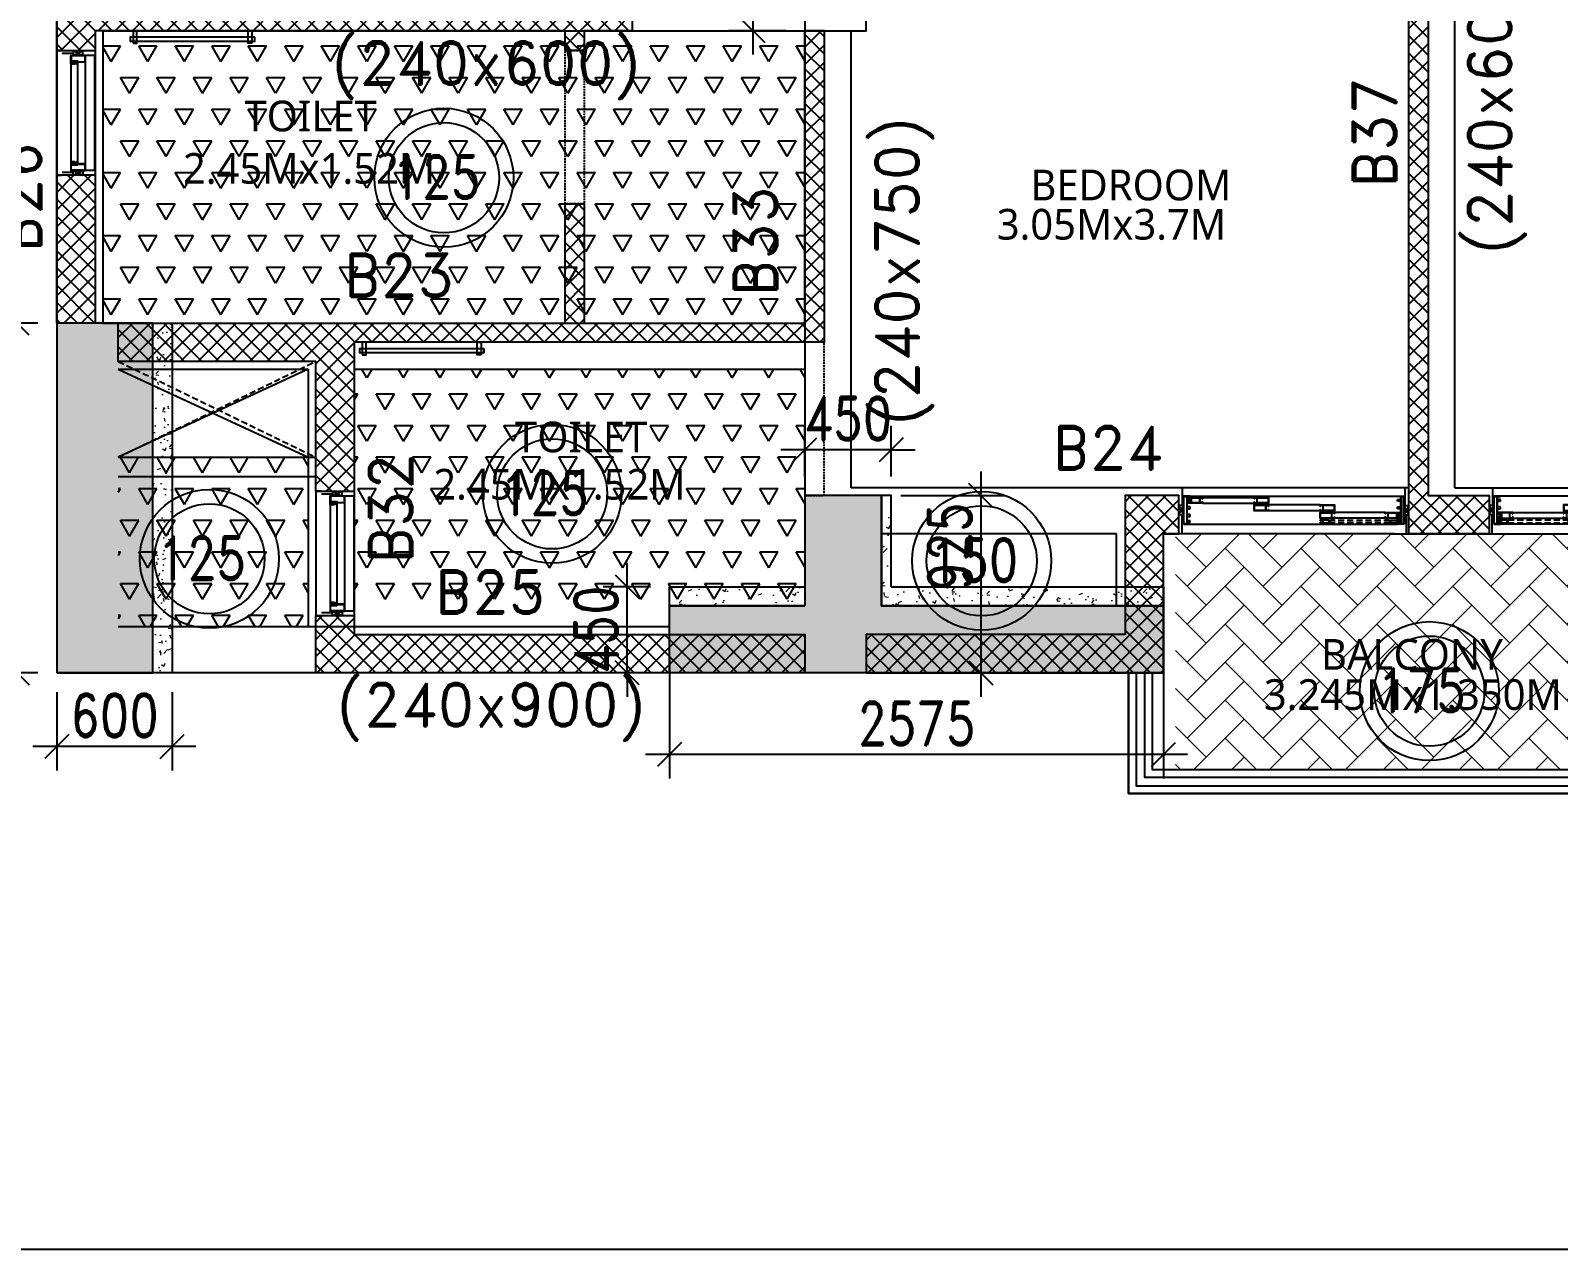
# Model space of a CAD drawing. Header units: millimetres. Extents: x 2061841 to 105821645, y -77612 to 48520811.
# Drawn here: x 105423517 to 105431485, y 48421234 to 48427592 of the extents above; entities that cross this region are included whole.
import ezdxf

# ---------------------------------------------------------------- set-up
doc = ezdxf.new("R2010")
doc.units = ezdxf.units.MM
doc.header["$LTSCALE"] = 10
doc.header["$MEASUREMENT"] = 0
doc.linetypes.add('$0$HIDDEN', pattern=[0.375, 0.25, -0.125])
doc.linetypes.add('HIDDEN2', pattern=[4.7625, 3.175, -1.5875])
for name, color, linetype in [('A-ANNO-LABL', 140, 'Continuous'), ('A-ELEV-HIDN', 54, 'HIDDEN2'), ('A-ELEV-LITE', 74, 'Continuous'), ('A-FLOR-HRAL', 200, 'Continuous'), ('A-GLAZ-FRAM', 74, 'Continuous'), ('A-WALL', 3, 'Continuous'), ('A-WALL-CILL', 140, 'Continuous'), ('A-WALL-FNSH', 8, 'Continuous'), ('A-WALL-PATT', 54, 'Continuous'), ('AP-SANR-FIXT', 74, 'Continuous'), ('AS-COLS', 2, 'Continuous'), ('S-BEAM', 4, 'Continuous'), ('S-BEAMNO.', 4, 'Continuous'), ('S-CUTOUT', 6, 'Continuous'), ('S-OPENING', 6, 'Continuous'), ('S-slab thk.', 2, 'Continuous'), ('S-Sunk', 8, 'Continuous'), ('xr_TDT02_Toilet_01_settingout$0$A-ELEV-FINE', 8, 'Continuous')]:
    doc.layers.add(name, color=color, linetype=linetype)
doc.layers.add('A-FIRE DOOR', color=1, linetype='Continuous', true_color=0xff0000)
doc.layers.add('S-Hatch Balcony', color=8, linetype='Continuous', lineweight=5)
doc.layers.add('S-STRCOL HATCH', color=33, linetype='Continuous', lineweight=9)
doc.styles.add('200', font='romand.shx', dxfattribs={"width": 0.8, "height": 225})
doc.styles.add('Lucida SU', font='l_10646.ttf')
doc.styles.add('RD', font='romand.shx', dxfattribs={"width": 0.9, "height": 225})
doc.dimstyles.new('GR1', dxfattribs={"dimtxt": 225, "dimasz": 125, "dimexe": 125, "dimexo": 100, "dimgap": 50, "dimtad": 1, "dimdec": 0, "dimzin": 3, "dimdsep": 46, "dimtxsty": '200', "dimblk1": 'OBLIQUE', "dimblk2": 'OBLIQUE', "dimsah": 1, "dimcen": 0.0625, "dimdle": 125, "dimclrd": 3, "dimclre": 3, "dimclrt": 2, "dimadec": 0, "dimazin": 0, "dimtfac": 1, "dimtdec": 0, "dimtix": 1, "dimtmove": 0, "dimatfit": 3, "dimfxl": 1, "dimtolj": 1, "dimtzin": 0, "dimarcsym": 0})
pattern_1 = [(135, (101601549.94, 48122568.903), (-44.9012806, -44.9012806), []), (225, (101601549.94, 48122568.903), (44.9012806, -44.9012806), [])]
pattern_2 = [(60, (0, 0), (-95.24999982, 164.97783931), [95.25, -95.25]), (120, (0, 0), (-190.49999982, 1e-07), [95.25, -95.25]), (0, (-47.62, 82.49), (95.25, 164.9778392), [95.25, -95.25])]
pattern_3 = [(50, (0, 0), (182.184669, -15.93908554), [19.05, -209.55]), (355, (0, 0), (-35.24342142, 191.05684524), [15.24, -167.64058417]), (100.4514447, (15.18, -1.33), (146.9412471, 175.1177519), [16.1900088, -178.0902446]), (46.1842, (0, 50.8), (271.0790409, -42.04232793), [28.575, -314.325]), (96.6355576, (22.6, 47.3), (237.40413405, 247.4261246), [24.28502314, -267.13560816]), (351.18415117, (0, 50.8), (237.40413406, 247.4261246), [22.8599671, -251.4597319]), (21, (25.4, 38.1), (151.61439127, -102.26519819), [19.05, -209.55]), (326, (25.4, 38.1), (61.80202835, 184.18796612), [15.24, -167.64]), (71.451445, (38.03, 29.58), (213.41641928, 81.92276889), [16.1900088, -178.0899376]), (37.5, (0, 0), (3.08860325, 84.555038873), [0, -165.608, 0, -170.18, 0, -168.275]), (7.5, (0, 0), (66.81966251, 100.18057482), [0, -97.028, 0, -161.798, 0, -64.135]), (327.5, (-56.64, 0), (135.590595167, -5.728743993), [0, -63.5, 0, -198.12, 0, -262.89]), (317.5, (-82.04, 0), (148.12918139, 25.42649103), [0, -82.55, 0, -131.572, 0, -186.69])]

# ---------------------------------------------------------------- blocks, each defined once
blk = doc.blocks.new('Alframe Door 3T+W')
for p, q in [((35, 145.7), (0, 145.7)), ((0, 145.7), (0, 0)), ((1.3, 2), (1.3, 143.7)), ((1.3, 143.7), (16.1, 143.7)), ((16.1, 143.7), (16.1, 2)), ((18, 129.5), (18, 144.2)), ((18, 144.2), (35, 144.2)), ((34.1, 129.5), (18, 129.5)), ((18, 90), (18, 119.5)), ((18, 119.5), (34.1, 119.5)), ((34.1, 90), (18, 90)), ((18, 50.5), (18, 80)), ((18, 80), (34.1, 80)), ((35, 144.2), (35, 145.7)), ((0, 0), (35, 0)), ((16.1, 2), (1.3, 2)), ((34.1, 50.5), (18, 50.5)), ((18, 16.9), (18, 40.5)), ((18, 40.5), (34.1, 40.5)), ((34.8, 16.9), (18, 16.9)), ((18, 1.5), (18, 11.1)), ((18, 11.1), (34.8, 11.1)), ((35, 1.5), (18, 1.5)), ((35, 0), (35, 1.5))]:
    blk.add_line(p, q)
for centre, start, end in [((22.8, 124.5), 336, 24), ((22.8, 85), 336, 24), ((22.8, 45.5), 336, 24), ((22.8, 14), 346.32448, 13.67552)]:
    blk.add_arc(centre, 12.3, start, end)
blk = doc.blocks.new('Alframe Win shutter wmesh')
for points in [[(7.5, -46), (7.5, 0), (4.5, 0), (4.5, -1.2), (6.2, -1.2), (6.2, -13.1), (-6.2, -13.1), (-6.2, -1.2), (-4.5, -1.2), (-4.5, 0), (-7.5, 0), (-7.5, -50), (-1, -50), (-1, -48), (-2, -48), (-2, -49), (-6.2, -49), (-6.2, -46)], [(6.2, -14.1), (-6.2, -14.1), (-6.2, -45), (6.2, -45)]]:
    blk.add_lwpolyline(points, close=True)
blk = doc.blocks.new('Al frame Door shutter 1')
blk.add_lwpolyline([(8, -60), (15, -60), (15, 15), (8, 15), (8, 13.5), (13.5, 13.5), (13.5, 0), (-13.5, 0), (-13.5, 13.5), (-8, 13.5), (-8, 15), (-15, 15), (-15, -60), (-8, -60), (-8, -58.5), (-13.5, -58.5), (-13.5, -45), (13.5, -45), (13.5, -58.5), (8, -58.5), (8, -60)])
blk.add_lwpolyline([(-13.5, -43.5), (13.5, -43.5), (13.5, -1.5), (-13.5, -1.5)], close=True)
blk = doc.blocks.new('Al frame Door shutter 2')
for p, q in [((-8, 75), (-15, 75)), ((-13.5, 60), (-13.5, 73.5)), ((-13.5, 73.5), (-8, 73.5)), ((13.5, 60), (-13.5, 60)), ((13.5, 58.5), (-13.5, 58.5)), ((-13.5, 58.5), (-13.5, 1.5)), ((-13.5, 1.5), (13.5, 1.5)), ((-8, 73.5), (-8, 75)), ((15, 75), (8, 75)), ((8, 75), (8, 73.5)), ((8, 73.5), (13.5, 73.5)), ((13.5, 73.5), (13.5, 60)), ((13.5, 1.5), (13.5, 58.5)), ((15, 34.5), (15, 75)), ((15, 34.5), (18.5, 34.5)), ((19, 33.2), (15, 33.2)), ((21.3, 37.3), (18.5, 34.5)), ((22.2, 36.4), (19, 33.2)), ((22.2, 36.4), (21.3, 37.3))]:
    blk.add_line(p, q)
blk.add_lwpolyline([(-15, 75), (-15, 0), (15, 0), (15, 33.2)])
blk = doc.blocks.new('*U683')
for p, q in [((49.9, 178.8), (1150.1, 178.8)), ((123.9, 172.6), (393, 172.6)), ((123.9, 142.6), (393, 142.6)), ((737.1, 133.1), (468, 133.1)), ((737.1, 103.1), (468, 103.1)), ((1076.1, 93.6), (812.1, 93.6)), ((49.9, 33.1), (1141.1, 33.1)), ((1076.1, 63.6), (812.1, 63.6))]:
    blk.add_line(p, q)
at = {"linetype": 'HIDDEN2'}
for p, q in [((783.1, 54.6), (1105.1, 54.6)), ((1101.1, 39.6), (787.1, 39.6))]:
    blk.add_line(p, q, dxfattribs=at)
at = {"color": 251}
for points in [[(25, 80.9), (0, 80.9), (25, 130.9), (0, 130.9), (25, 80.9), (25, 130.9)], [(1175, 80.9), (1200, 80.9), (1175, 130.9), (1200, 130.9), (1175, 80.9), (1175, 130.9)]]:
    blk.add_lwpolyline(points, dxfattribs=at)
at = {"layer": 'A-WALL-FNSH'}
for p, q in [((20, 130.9), (20, 220)), ((1180, 130.9), (1180, 220)), ((15, 80.9), (15, -15)), ((1185, 80.9), (1185, -15))]:
    blk.add_line(p, q, dxfattribs=at)
blk.add_blockref('Alframe Door 3T+W', (25, 33.1))
at = {"xscale": -1}
for name, p, rotation in [('Al frame Door shutter 1', (63.9, 157.6), 90), ('Al frame Door shutter 2', (468, 157.6), 90), ('Al frame Door shutter 2', (393, 118.1), 270), ('Al frame Door shutter 2', (812.1, 118.1), 90), ('Al frame Door shutter 2', (737.1, 78.6), 270), ('Al frame Door shutter 1', (1136.1, 78.6), 270), ('Alframe Win shutter wmesh', (1151.1, 47.1), 270)]:
    blk.add_blockref(name, p, dxfattribs=dict(at, rotation=rotation))
blk.add_blockref('Alframe Door 3T+W', (1175, 33.1), dxfattribs=at)
at = {"rotation": 90.00000000000001}
blk.add_blockref('Alframe Win shutter wmesh', (737.1, 47.1), dxfattribs=at)
blk = doc.blocks.new('*U684')
for p, q in [((49.9, 178.8), (1150.1, 178.8)), ((123.9, 172.6), (393, 172.6)), ((123.9, 142.6), (393, 142.6)), ((737.1, 133.1), (468, 133.1)), ((737.1, 103.1), (468, 103.1)), ((1076.1, 93.6), (812.1, 93.6)), ((49.9, 33.1), (1141.1, 33.1)), ((1076.1, 63.6), (812.1, 63.6))]:
    blk.add_line(p, q)
at = {"linetype": 'HIDDEN2'}
for p, q in [((783.1, 54.6), (1105.1, 54.6)), ((1101.1, 39.6), (787.1, 39.6))]:
    blk.add_line(p, q, dxfattribs=at)
at = {"color": 251}
for points in [[(25, 80.9), (0, 80.9), (25, 130.9), (0, 130.9), (25, 80.9), (25, 130.9)], [(1175, 80.9), (1200, 80.9), (1175, 130.9), (1200, 130.9), (1175, 80.9), (1175, 130.9)]]:
    blk.add_lwpolyline(points, dxfattribs=at)
at = {"layer": 'A-WALL-FNSH'}
for p, q in [((20, 130.9), (20, 220)), ((1180, 130.9), (1180, 220)), ((15, 80.9), (15, -15)), ((1185, 80.9), (1185, -15))]:
    blk.add_line(p, q, dxfattribs=at)
blk.add_blockref('Alframe Door 3T+W', (25, 33.1))
at = {"xscale": -1}
for name, p, rotation in [('Al frame Door shutter 1', (63.9, 157.6), 90), ('Al frame Door shutter 2', (468, 157.6), 90), ('Al frame Door shutter 2', (393, 118.1), 270), ('Al frame Door shutter 2', (812.1, 118.1), 90), ('Al frame Door shutter 2', (737.1, 78.6), 270), ('Al frame Door shutter 1', (1136.1, 78.6), 270), ('Alframe Win shutter wmesh', (1151.1, 47.1), 270)]:
    blk.add_blockref(name, p, dxfattribs=dict(at, rotation=rotation))
blk.add_blockref('Alframe Door 3T+W', (1175, 33.1), dxfattribs=at)
at = {"rotation": 90.00000000000001}
blk.add_blockref('Alframe Win shutter wmesh', (737.1, 47.1), dxfattribs=at)
blk = doc.blocks.new('xr_TDT02_Toilet_01_settingout$0$i dont know')
at = {"layer": 'AP-SANR-FIXT', "ltscale": 0.2, "elevation": 0}
for points in [[(19568.4, 3434), (19588.3, 3434), (19588.3, 3368.5), (19568.4, 3368.5)], [(20188.3, 3434), (20168.5, 3434), (20168.5, 3368.5), (20188.3, 3368.5)]]:
    blk.add_lwpolyline(points, close=True, dxfattribs=at)
at = {"layer": 'AP-SANR-FIXT', "ltscale": 0.2}
blk.add_lwpolyline([(19553.3, 3403), (20203.3, 3403), (20203.3, 3422.5), (19553.3, 3422.5)], close=True, dxfattribs=at)
blk = doc.blocks.new('Win clip')
for points in [[(14, 1.1), (14, 9), (17.6, 9), (17.6, 7.8), (18.8, 7.8), (18.8, 9), (20, 9), (20, 10.2), (0, 10.2), (0, 0), (3.4, 0), (3.4, -1.2), (2, -1.2), (2, -2.4), (4.6, -2.4), (4.6, 0), (16.8, 0), (16.8, -1.2), (15.4, -1.2), (15.4, -2.4), (18, -2.4), (18, 1.1)], [(1.2, 9), (12.7, 9), (12.7, 1.1), (1.2, 1.1)]]:
    blk.add_lwpolyline(points, close=True)
at = {"layer": 'Defpoints'}
blk.add_line((28, 2.7), (22, 2.7), dxfattribs=at)
blk = doc.blocks.new('*U695')
at = {"color": 251}
for p, q in [((0, 87.6), (25, 87.6)), ((25, 87.6), (0, 37.6)), ((0, 87.6), (25, 37.6)), ((650, 87.6), (625, 87.6)), ((625, 87.6), (650, 37.6)), ((650, 87.6), (625, 37.6)), ((25, 37.6), (0, 37.6)), ((625, 37.6), (650, 37.6))]:
    blk.add_line(p, q, dxfattribs=at)
for p, q in [((70.2, 100.1), (590, 100.1)), ((60, 25.1), (590, 25.1)), ((70.4, 65.4), (590.2, 65.4))]:
    blk.add_line(p, q)
for points in [[(62.5, 70.1), (62.5, 66.6), (55, 66.6), (55, 85.3), (58.8, 85.3), (58.8, 83.6), (60, 83.6), (60, 88.4), (58.8, 88.4), (58.8, 86.7), (55, 86.7), (55, 98.8), (58.8, 98.8), (58.8, 97.1), (60, 97.1), (60, 100.1), (25, 100.1), (25, 25.1), (60, 25.1), (60, 65.4), (70, 65.4), (70, 70.1)], [(587.5, 70.1), (587.5, 66.6), (595, 66.6), (595, 85.3), (591.2, 85.3), (591.2, 83.6), (590, 83.6), (590, 88.4), (591.2, 88.4), (591.2, 86.7), (595, 86.7), (595, 98.8), (591.2, 98.8), (591.2, 97.1), (590, 97.1), (590, 100.1), (625, 100.1), (625, 25.1), (590, 25.1), (590, 65.4), (580, 65.4), (580, 70.1)], [(69, 69.1), (67.8, 69.1), (67.8, 70.1), (70, 70.1), (67.8, 70.1), (67.8, 69.1), (69, 69.1), (69, 66.6), (63.5, 66.6), (63.5, 69.1)], [(581, 69.1), (582.2, 69.1), (582.2, 70.1), (580, 70.1), (582.2, 70.1), (582.2, 69.1), (581, 69.1), (581, 66.6), (586.5, 66.6), (586.5, 69.1)]]:
    blk.add_lwpolyline(points)
for points in [[(58.8, 26.3), (26.2, 26.3), (26.2, 98.9), (53.8, 98.9), (53.8, 65.4), (58.8, 65.4)], [(64.7, 80.1), (64.7, 79.1), (63.5, 79.1), (64.7, 79.1), (64.7, 80.1), (62.5, 80.1)], [(585.3, 80.1), (585.3, 79.1), (586.5, 79.1), (585.3, 79.1), (585.3, 80.1), (587.5, 80.1)], [(591.2, 26.3), (623.8, 26.3), (623.8, 98.9), (596.2, 98.9), (596.2, 65.4), (591.2, 65.4)]]:
    blk.add_lwpolyline(points, close=True)
at = {"layer": 'A-WALL-CILL'}
blk.add_line((625, -25), (25, -25), dxfattribs=at)
blk.add_lwpolyline([(0, 145.1), (0, 175.1), (650, 175.1), (650, 145.1)], dxfattribs=at)
at = {"layer": 'A-WALL-FNSH'}
for p, q in [((14.8, 87.6), (14.8, 145.1)), ((635.2, 87.6), (635.2, 145.1)), ((25, -25), (25, 35.1)), ((625, -25), (625, 35.1))]:
    blk.add_line(p, q, dxfattribs=at)
at = {"rotation": 270}
blk.add_blockref('Win clip', (60, 100.1), dxfattribs=at)
at = {"xscale": -1, "rotation": 90}
blk.add_blockref('Win clip', (590, 100.1), dxfattribs=at)
blk = doc.blocks.new('*U700')
at = {"color": 251}
for p, q in [((0, 87.6), (25, 87.6)), ((25, 87.6), (0, 37.6)), ((0, 87.6), (25, 37.6)), ((650, 87.6), (625, 87.6)), ((625, 87.6), (650, 37.6)), ((650, 87.6), (625, 37.6)), ((25, 37.6), (0, 37.6)), ((625, 37.6), (650, 37.6))]:
    blk.add_line(p, q, dxfattribs=at)
for p, q in [((70.2, 100.1), (590, 100.1)), ((60, 25.1), (590, 25.1)), ((70.4, 65.4), (590.2, 65.4))]:
    blk.add_line(p, q)
for points in [[(62.5, 70.1), (62.5, 66.6), (55, 66.6), (55, 85.3), (58.8, 85.3), (58.8, 83.6), (60, 83.6), (60, 88.4), (58.8, 88.4), (58.8, 86.7), (55, 86.7), (55, 98.8), (58.8, 98.8), (58.8, 97.1), (60, 97.1), (60, 100.1), (25, 100.1), (25, 25.1), (60, 25.1), (60, 65.4), (70, 65.4), (70, 70.1)], [(587.5, 70.1), (587.5, 66.6), (595, 66.6), (595, 85.3), (591.2, 85.3), (591.2, 83.6), (590, 83.6), (590, 88.4), (591.2, 88.4), (591.2, 86.7), (595, 86.7), (595, 98.8), (591.2, 98.8), (591.2, 97.1), (590, 97.1), (590, 100.1), (625, 100.1), (625, 25.1), (590, 25.1), (590, 65.4), (580, 65.4), (580, 70.1)], [(69, 69.1), (67.8, 69.1), (67.8, 70.1), (70, 70.1), (67.8, 70.1), (67.8, 69.1), (69, 69.1), (69, 66.6), (63.5, 66.6), (63.5, 69.1)], [(581, 69.1), (582.2, 69.1), (582.2, 70.1), (580, 70.1), (582.2, 70.1), (582.2, 69.1), (581, 69.1), (581, 66.6), (586.5, 66.6), (586.5, 69.1)]]:
    blk.add_lwpolyline(points)
for points in [[(58.8, 26.3), (26.2, 26.3), (26.2, 98.9), (53.8, 98.9), (53.8, 65.4), (58.8, 65.4)], [(64.7, 80.1), (64.7, 79.1), (63.5, 79.1), (64.7, 79.1), (64.7, 80.1), (62.5, 80.1)], [(585.3, 80.1), (585.3, 79.1), (586.5, 79.1), (585.3, 79.1), (585.3, 80.1), (587.5, 80.1)], [(591.2, 26.3), (623.8, 26.3), (623.8, 98.9), (596.2, 98.9), (596.2, 65.4), (591.2, 65.4)]]:
    blk.add_lwpolyline(points, close=True)
at = {"layer": 'A-WALL-CILL'}
blk.add_line((625, -25), (25, -25), dxfattribs=at)
blk.add_lwpolyline([(0, 145.1), (0, 175.1), (650, 175.1), (650, 145.1)], dxfattribs=at)
at = {"layer": 'A-WALL-FNSH'}
for p, q in [((14.8, 87.6), (14.8, 145.1)), ((635.2, 87.6), (635.2, 145.1)), ((25, -25), (25, 35.1)), ((625, -25), (625, 35.1))]:
    blk.add_line(p, q, dxfattribs=at)
at = {"rotation": 270}
blk.add_blockref('Win clip', (60, 100.1), dxfattribs=at)
at = {"xscale": -1, "rotation": 90}
blk.add_blockref('Win clip', (590, 100.1), dxfattribs=at)
blk = doc.blocks.new('_Oblique')
at = {"color": 0, "linetype": 'ByBlock', "lineweight": -2}
blk.add_line((-0.5, -0.5), (0.5, 0.5), dxfattribs=at)
blk = doc.blocks.new('*D750')
at = {"layer": 'AS-COLS', "color": 3, "lineweight": -2, "transparency": 16777216}
for p, q in [((102660654.7, 48522156.3), (102660654.7, 48521746.8)), ((102661254.7, 48522156.3), (102661254.7, 48521746.8)), ((102661379.7, 48521871.8), (102660529.7, 48521871.8))]:
    blk.add_line(p, q, dxfattribs=at)
at = {"layer": 'Defpoints', "color": 0, "transparency": 16777216}
for p in [(102660654.7, 48522256.3), (102661254.7, 48522256.3), (102660654.7, 48521871.8)]:
    blk.add_point(p, dxfattribs=at)
at = {"layer": 'AS-COLS', "color": 3, "lineweight": -2, "transparency": 16777216, "xscale": 125, "yscale": 125, "zscale": 125, "rotation": 180}
blk.add_blockref('_Oblique', (102660654.7, 48521871.8), dxfattribs=at)
at = {"layer": 'AS-COLS', "color": 3, "lineweight": -2, "transparency": 16777216, "xscale": 125, "yscale": 125, "zscale": 125}
blk.add_blockref('_Oblique', (102661254.7, 48521871.8), dxfattribs=at)
at = {"layer": 'AS-COLS', "color": 2, "transparency": 16777216, "insert": (102660954.7, 48522034.3), "char_height": 225, "attachment_point": 5, "style": '200'}
blk.add_mtext('\\A1;600', dxfattribs=at)
blk = doc.blocks.new('*D751')
at = {"layer": 'AS-COLS', "color": 3, "lineweight": -2, "transparency": 16777216}
for p, q in [((102660446.5, 48522131.3), (102660446.5, 48524206.3)), ((102660554.7, 48524081.3), (102660321.5, 48524081.3)), ((102660554.7, 48522256.3), (102660321.5, 48522256.3))]:
    blk.add_line(p, q, dxfattribs=at)
at = {"layer": 'Defpoints', "color": 0, "transparency": 16777216}
for p in [(102660446.5, 48524081.3), (102660654.7, 48524081.3), (102660654.7, 48522256.3)]:
    blk.add_point(p, dxfattribs=at)
at = {"layer": 'AS-COLS', "color": 3, "linetype": 'ByBlock', "lineweight": -2, "transparency": 16777216, "xscale": 125, "yscale": 125, "zscale": 125}
for p, rotation in [((102660446.5, 48524081.3), 90), ((102660446.5, 48522256.3), 270)]:
    blk.add_blockref('_Oblique', p, dxfattribs=dict(at, rotation=rotation))
at = {"layer": 'AS-COLS', "color": 2, "transparency": 16777216, "insert": (102660284, 48523168.8), "char_height": 225, "attachment_point": 5, "rotation": 90, "style": '200'}
blk.add_mtext('\\A1;1825', dxfattribs=at)
blk = doc.blocks.new('*D752')
at = {"layer": 'AS-COLS', "color": 3, "lineweight": -2, "transparency": 16777216}
for p, q in [((102664282.7, 48527326.3), (102664282.7, 48525481.3)), ((102664454.7, 48527201.3), (102664157.7, 48527201.3)), ((102664454.7, 48525606.3), (102664157.7, 48525606.3))]:
    blk.add_line(p, q, dxfattribs=at)
at = {"layer": 'Defpoints', "color": 0, "transparency": 16777216}
for p in [(102664554.7, 48527201.3), (102664282.7, 48525606.3), (102664554.7, 48525606.3)]:
    blk.add_point(p, dxfattribs=at)
at = {"layer": 'AS-COLS', "color": 3, "linetype": 'ByBlock', "lineweight": -2, "transparency": 16777216, "xscale": 125, "yscale": 125, "zscale": 125}
for p, rotation in [((102664282.7, 48527201.3), 90), ((102664282.7, 48525606.3), 270)]:
    blk.add_blockref('_Oblique', p, dxfattribs=dict(at, rotation=rotation))
at = {"layer": 'AS-COLS', "color": 2, "transparency": 16777216, "insert": (102664120.2, 48526403.8), "char_height": 225, "attachment_point": 5, "rotation": 90, "style": '200'}
blk.add_mtext('\\A1;1595', dxfattribs=at)
blk = doc.blocks.new('*D801')
at = {"layer": 'AS-COLS', "color": 3, "lineweight": -2, "transparency": 16777216}
for p, q in [((102666424.7, 48522354.5), (102666424.7, 48521705.2)), ((102663849.2, 48522326.4), (102663849.2, 48521705.2)), ((102666549.7, 48521830.2), (102663724.2, 48521830.2))]:
    blk.add_line(p, q, dxfattribs=at)
at = {"layer": 'Defpoints', "color": 0, "transparency": 16777216}
for p in [(102666424.7, 48522454.5), (102663849.2, 48522426.4), (102663849.2, 48521830.2)]:
    blk.add_point(p, dxfattribs=at)
at = {"layer": 'AS-COLS', "color": 3, "lineweight": -2, "transparency": 16777216, "xscale": 125, "yscale": 125, "zscale": 125, "rotation": 180}
blk.add_blockref('_Oblique', (102663849.2, 48521830.2), dxfattribs=at)
at = {"layer": 'AS-COLS', "color": 3, "lineweight": -2, "transparency": 16777216, "xscale": 125, "yscale": 125, "zscale": 125}
blk.add_blockref('_Oblique', (102666424.7, 48521830.2), dxfattribs=at)
at = {"layer": 'AS-COLS', "color": 2, "transparency": 16777216, "insert": (102665137, 48521992.7), "char_height": 225, "attachment_point": 5, "style": '200'}
blk.add_mtext('\\A1;2575', dxfattribs=at)
blk = doc.blocks.new('*D802')
at = {"layer": 'AS-COLS', "color": 3, "lineweight": -2, "transparency": 16777216}
for p, q in [((102665473.1, 48523306.3), (102665473.1, 48522131.3)), ((102665054.7, 48523181.3), (102665598.1, 48523181.3)), ((102665054.7, 48522256.3), (102665598.1, 48522256.3))]:
    blk.add_line(p, q, dxfattribs=at)
at = {"layer": 'Defpoints', "color": 0, "transparency": 16777216}
for p in [(102664954.7, 48523181.3), (102664954.7, 48522256.3), (102665473.1, 48522256.3)]:
    blk.add_point(p, dxfattribs=at)
at = {"layer": 'AS-COLS', "color": 3, "lineweight": -2, "transparency": 16777216, "xscale": 125, "yscale": 125, "zscale": 125}
for p, rotation in [((102665473.1, 48523181.3), 90), ((102665473.1, 48522256.3), 270)]:
    blk.add_blockref('_Oblique', p, dxfattribs=dict(at, rotation=rotation))
at = {"layer": 'AS-COLS', "color": 2, "transparency": 16777216, "insert": (102665310.6, 48522914.6), "char_height": 225, "attachment_point": 5, "rotation": 90, "style": '200'}
blk.add_mtext('\\A1;925', dxfattribs=at)
blk = doc.blocks.new('*D803')
at = {"layer": 'AS-COLS', "color": 3, "lineweight": -2, "transparency": 16777216}
for p, q in [((102664554.7, 48523281.3), (102664554.7, 48523545.5)), ((102665004.7, 48523281.3), (102665004.7, 48523545.5)), ((102664554.7, 48523420.5), (102664429.7, 48523420.5)), ((102665004.7, 48523420.5), (102664554.7, 48523420.5)), ((102665004.7, 48523420.5), (102665129.7, 48523420.5))]:
    blk.add_line(p, q, dxfattribs=at)
at = {"layer": 'Defpoints', "color": 0, "transparency": 16777216}
for p in [(102664554.7, 48523420.5), (102664554.7, 48523181.3), (102665004.7, 48523181.3)]:
    blk.add_point(p, dxfattribs=at)
at = {"layer": 'AS-COLS', "color": 3, "lineweight": -2, "transparency": 16777216, "xscale": 125, "yscale": 125, "zscale": 125}
blk.add_blockref('_Oblique', (102664554.7, 48523420.5), dxfattribs=at)
at = {"layer": 'AS-COLS', "color": 3, "lineweight": -2, "transparency": 16777216, "xscale": 125, "yscale": 125, "zscale": 125, "rotation": 180}
blk.add_blockref('_Oblique', (102665004.7, 48523420.5), dxfattribs=at)
at = {"layer": 'AS-COLS', "color": 2, "transparency": 16777216, "insert": (102664779.7, 48523583), "char_height": 225, "attachment_point": 5, "style": '200'}
blk.add_mtext('\\A1;450', dxfattribs=at)
blk = doc.blocks.new('*D804')
at = {"layer": 'AS-COLS', "color": 3, "lineweight": -2, "transparency": 16777216}
for p, q in [((102663628.6, 48522706.1), (102663628.6, 48522831.1)), ((102663749.2, 48522706.1), (102663503.6, 48522706.1)), ((102663628.6, 48522256.1), (102663628.6, 48522706.1)), ((102663749.2, 48522256.1), (102663503.6, 48522256.1)), ((102663628.6, 48522256.1), (102663628.6, 48522131.1))]:
    blk.add_line(p, q, dxfattribs=at)
at = {"layer": 'Defpoints', "color": 0, "transparency": 16777216}
for p in [(102663628.6, 48522706.1), (102663849.2, 48522706.1), (102663849.2, 48522256.1)]:
    blk.add_point(p, dxfattribs=at)
at = {"layer": 'AS-COLS', "color": 3, "lineweight": -2, "transparency": 16777216, "xscale": 125, "yscale": 125, "zscale": 125}
for p, rotation in [((102663628.6, 48522706.1), 270), ((102663628.6, 48522256.1), 90)]:
    blk.add_blockref('_Oblique', p, dxfattribs=dict(at, rotation=rotation))
at = {"layer": 'AS-COLS', "color": 2, "transparency": 16777216, "insert": (102663466.1, 48522481.1), "char_height": 225, "attachment_point": 5, "rotation": 90, "style": '200'}
blk.add_mtext('\\A1;450', dxfattribs=at)
blk = doc.blocks.new('TOWER-A TYPICAL FLOOR FRAMING PLAN N')
at = {"layer": 'A-WALL-PATT'}
h = blk.add_hatch(dxfattribs=at)
h.set_pattern_fill('ANSI37', color=8, scale=20, angle=90)
h.set_pattern_definition(pattern_1)
h.paths.add_polyline_path([(102667804.7, 48526981.3), (102667804.7, 48523181.3), (102668122.9, 48523181.3), (102668122.9, 48522981.3), (102667704.7, 48522981.3), (102667704.7, 48526881.3), (102665874.7, 48526881.3), (102665874.7, 48526981.3)])
h.paths.add_polyline_path([(102668829.7, 48529501.9), (102669929.7, 48529501.9), (102669929.7, 48529601.9), (102669029.7, 48529601.9), (102669029.7, 48530281.9), (102667003.9, 48530281.9), (102667003.9, 48530537.5), (102666803.9, 48530537.5), (102666803.9, 48530081.9), (102668829.7, 48530081.9)])
h.paths.add_polyline_path([(102668929.7, 48528701.9), (102668829.7, 48528701.9), (102668829.7, 48526981.3), (102668804.7, 48526981.3), (102668804.7, 48526881.3), (102669929.7, 48526881.3), (102669929.7, 48527081.3), (102669029.7, 48527081.3), (102669029.7, 48527801.9), (102669929.7, 48527801.9), (102669929.7, 48528001.9), (102668929.7, 48528001.9)])
h = blk.add_hatch(dxfattribs=at)
h.set_pattern_fill('ANSI37', color=8, scale=20, angle=90)
h.set_pattern_definition(pattern_1)
h.paths.add_polyline_path([(102660853.7, 48524852), (102660653.7, 48524852), (102660653.7, 48524081.3), (102660853.7, 48524081.3)])
h.paths.add_polyline_path([(102660653.7, 48525502), (102660853.7, 48525502), (102660853.7, 48525606.3), (102663304.7, 48525606.3), (102663304.7, 48525503), (102663404.7, 48525503), (102663404.7, 48525606.3), (102663654.7, 48525606.3), (102663654.7, 48525706.3), (102660853.7, 48525706.3), (102660853.7, 48525903), (102660653.7, 48525903)])
h = blk.add_hatch(dxfattribs=at)
h.set_pattern_fill('ANSI37', color=8, scale=20, angle=90)
h.set_pattern_definition(pattern_1)
h.paths.add_polyline_path([(102662004.7, 48523204.1), (102662204.7, 48523204.1), (102662204.7, 48523981.3), (102664654.7, 48523981.3), (102664654.7, 48525606.9), (102664554.7, 48525606.9), (102664554.7, 48524081.3), (102663404.7, 48524081.3), (102663404.7, 48524703), (102663304.7, 48524703), (102663304.7, 48524081.3), (102660974.7, 48524081.3), (102660974.7, 48523881.3), (102662004.7, 48523881.3)])
h.paths.add_polyline_path([(102662204.7, 48522554.1), (102662004.7, 48522554.1), (102662004.7, 48522256.3), (102664554.7, 48522256.3), (102664554.7, 48522456.3), (102662204.7, 48522456.3)])
h = blk.add_hatch(dxfattribs=at)
h.set_pattern_fill('ANSI37', color=8, scale=20, angle=90)
h.set_pattern_definition(pattern_1)
h.paths.add_polyline_path([(102666424.7, 48523181.3), (102666224.7, 48523181.3), (102666224.7, 48522456.3), (102664874.7, 48522456.3), (102664874.7, 48522256.3), (102666424.7, 48522256.3), (102666424.7, 48522981.3), (102666504.7, 48522981.3), (102666504.7, 48523181.3), (102666424.7, 48523181.3)])
at = {"layer": 'S-Hatch Balcony'}
h = blk.add_hatch(dxfattribs=at)
h.set_pattern_fill('AR-HBONE', color=256, scale=35, style=0)
h.set_pattern_definition([(45, (102116781.02, 48829384.83), (2e-14, 197.9899), [420, -140]), (135, (102116880.01, 48829483.82), (2e-14, 197.9899), [420, -140])])
h.paths.add_polyline_path([(102669362.6, 48522978), (102666487.3, 48522978), (102666487.3, 48521753), (102669362.6, 48521753)])
at = {"layer": 'S-STRCOL HATCH'}
h = blk.add_hatch(color=256, dxfattribs=at)
h.dxf.hatch_style = 1
h.paths.add_polyline_path([(102660654.7, 48522257), (102661154.7, 48522257), (102661154.7, 48524082), (102660654.7, 48524082)])
h = blk.add_hatch(dxfattribs=at)
h.set_pattern_fill('AR-CONC', color=3)
h.set_pattern_definition([(50, (180, 0), (182.184669, -15.93908554), [19.05, -209.55]), (355, (180, 0), (-35.24342142, 191.05684524), [15.24, -167.64058417]), (100.4514447, (195.18, -1.33), (146.9412471, 175.1177519), [16.1900088, -178.0902446]), (46.1842, (180, 50.8), (271.0790409, -42.04232793), [28.575, -314.325]), (96.6355576, (202.6, 47.3), (237.40413405, 247.4261246), [24.28502314, -267.13560816]), (351.18415117, (180, 50.8), (237.40413406, 247.4261246), [22.8599671, -251.4597319]), (21, (205.4, 38.1), (151.61439127, -102.26519819), [19.05, -209.55]), (326, (205.4, 38.1), (61.80202835, 184.18796612), [15.24, -167.64]), (71.451445, (218.03, 29.58), (213.41641928, 81.92276889), [16.1900088, -178.0899376]), (37.5, (180, 0), (3.08860325, 84.555038873), [0, -165.608, 0, -170.18, 0, -168.275]), (7.5, (180, 0), (66.81966251, 100.18057482), [0, -97.028, 0, -161.798, 0, -64.135]), (327.5, (123.36, 0), (135.590595167, -5.728743993), [0, -63.5, 0, -198.12, 0, -262.89]), (317.5, (97.96, 0), (148.12918139, 25.42649103), [0, -82.55, 0, -131.572, 0, -186.69])])
h.paths.add_polyline_path([(102661254.7, 48522256.3), (102661254.7, 48524081.3), (102661154.7, 48524081.3), (102661154.7, 48522256.3), (102661254.7, 48522256.3)])
h = blk.add_hatch(color=256, dxfattribs=at)
h.dxf.hatch_style = 1
h.paths.add_polyline_path([(102664554.7, 48522606.3), (102664954.7, 48522606.3), (102664954.7, 48523182), (102664554.7, 48523182)])
h = blk.add_hatch(dxfattribs=at)
h.set_pattern_fill('AR-CONC', color=3)
h.set_pattern_definition(pattern_3)
h.paths.add_polyline_path([(102665004.7, 48523181.3), (102664954.7, 48523181.3), (102664954.7, 48522606.1), (102665004.7, 48522606.1), (102665004.7, 48523181.3)])
h = blk.add_hatch(dxfattribs=at)
h.set_pattern_fill('AR-CONC', color=3)
h.set_pattern_definition(pattern_3)
h.paths.add_polyline_path([(102664554.7, 48522706.1), (102663849.2, 48522706.1), (102663849.2, 48522606.1), (102664554.7, 48522606.1), (102664554.7, 48522706.1)])
h = blk.add_hatch(dxfattribs=at)
h.set_pattern_fill('AR-CONC', color=3)
h.set_pattern_definition(pattern_3)
h.paths.add_polyline_path([(102666424.7, 48522706.1), (102665004.7, 48522706.1), (102665004.7, 48522606.1), (102666424.7, 48522606.1), (102666424.7, 48522706.1)])
h = blk.add_hatch(color=256, dxfattribs=at)
h.dxf.hatch_style = 1
h.paths.add_polyline_path([(102663848.2, 48522606.3), (102663848.2, 48522256.3), (102666424.7, 48522256.3), (102666424.7, 48522606.3), (102663848.2, 48522606.3)])
at = {"layer": 'S-Sunk'}
h = blk.add_hatch(dxfattribs=at)
h.set_pattern_fill('TRIANG', color=8, scale=20, style=0)
h.set_pattern_definition(pattern_2)
h.paths.add_polyline_path([(102660893.7, 48525606.3), (102664554.7, 48525606.3), (102664554.7, 48524081.2), (102660893.7, 48524081.2)])
h = blk.add_hatch(dxfattribs=at)
h.set_pattern_fill('TRIANG', color=8, scale=20, style=0)
h.set_pattern_definition(pattern_2)
h.paths.add_polyline_path([(102662204.7, 48523841.2), (102664557.1, 48523841.2), (102664557.1, 48522608), (102662204.7, 48522608)])
h = blk.add_hatch(dxfattribs=at)
h.set_pattern_fill('TRIANG', color=8, scale=20, style=0)
h.set_pattern_definition(pattern_2)
h.paths.add_polyline_path([(102660974.7, 48523381.3), (102661964.7, 48523381.3), (102661964.7, 48522496.3), (102660974.7, 48522496.3)])
at = {"layer": 'A-ELEV-HIDN'}
for p, q in [((102660974.7, 48523881.3, 0), (102662004.7, 48523381.3, 0)), ((102660974.7, 48523381.3, 0), (102662004.7, 48523881.3, 0))]:
    blk.add_line(p, q, dxfattribs=at)
at = {"layer": 'A-ELEV-HIDN', "ltscale": 0.3, "elevation": 0}
for points in [[(102663304.7, 48525503), (102663404.7, 48525503), (102663404.7, 48524703), (102663304.7, 48524703)], [(102664654.7, 48523981.3), (102664554.7, 48523981.3), (102664554.7, 48523181.3), (102664654.7, 48523181.3)]]:
    blk.add_lwpolyline(points, close=True, dxfattribs=at)
at = {"layer": 'A-ELEV-LITE'}
for p, q in [((102660974.7, 48523381.3, 0), (102662004.7, 48523381.3, 0)), ((102660974.7, 48523281.3, 0), (102662004.7, 48523281.3, 0))]:
    blk.add_line(p, q, dxfattribs=at)
at = {"layer": 'A-FIRE DOOR'}
blk.add_lwpolyline([(102658159.6, 48553234.4), (102707235.5, 48553234.4), (102707235.5, 48519249.1), (102658159.6, 48519249.1)], close=True, dxfattribs=at)
at = {"layer": 'A-FLOR-HRAL', "color": 252}
for points in [[(102666241.7, 48522253), (102666241.7, 48521628), (102669487.6, 48521628), (102669487.6, 48522253.1)], [(102666281.7, 48522253), (102666281.7, 48521668), (102669447.6, 48521668), (102669447.6, 48522253.1)], [(102666326.7, 48522253), (102666326.7, 48521713), (102669402.6, 48521713), (102669402.6, 48522253.1)], [(102666366.7, 48522253), (102666366.7, 48521753), (102669362.6, 48521753), (102669362.6, 48522253.1)]]:
    blk.add_lwpolyline(points, dxfattribs=at)
at = {"layer": 'A-WALL', "color": 8}
for p, q in [((102660653.7, 48525502), (102660853.7, 48525502)), ((102660853.7, 48524852), (102660653.7, 48524852)), ((102662004.7, 48523204.1), (102662204.7, 48523204.1)), ((102662204.7, 48523204.1), (102662204.7, 48522554.1)), ((102664654.7, 48523181.3, 0), (102664554.7, 48523181.3, 0)), ((102662204.7, 48522554.1), (102662004.7, 48522554.1))]:
    blk.add_line(p, q, dxfattribs=at)
blk.add_lwpolyline([(102667804.7, 48526981.3), (102667804.7, 48523181.3), (102668122.9, 48523181.3), (102668122.9, 48522981.3), (102667804.7, 48522981.3), (102667704.7, 48522981.3), (102667704.7, 48526881.3), (102665874.7, 48526881.3), (102665874.7, 48526981.3)], close=True, dxfattribs=at)
at = {"layer": 'A-WALL', "color": 8, "elevation": 0}
blk.add_lwpolyline([(102660653.7, 48525903), (102660853.7, 48525903), (102660853.7, 48525706.3), (102663654.7, 48525706.3), (102663654.7, 48525606.3), (102663404.7, 48525606.3), (102663404.7, 48525503), (102663304.7, 48525503), (102663304.7, 48525606.3), (102660853.7, 48525606.3), (102660853.7, 48524081.3), (102660653.7, 48524081.3)], close=True, dxfattribs=at)
for points in [[(102662004.7, 48523204.1), (102662004.7, 48523881.3), (102660974.7, 48523881.3), (102660974.7, 48524081.3), (102663304.7, 48524081.3), (102663304.7, 48524703), (102663404.7, 48524703), (102663404.7, 48524081.3), (102664554.7, 48524081.3), (102664554.7, 48525606.9), (102664654.7, 48525606.9), (102664654.7, 48523981.3), (102662204.7, 48523981.3), (102662204.7, 48523204.1)], [(102666424.7, 48523181.3), (102666224.7, 48523181.3), (102666224.7, 48522456.3), (102664874.7, 48522456.3), (102664874.7, 48522256.3), (102666424.7, 48522256.3), (102666424.7, 48522981.3), (102666504.7, 48522981.3), (102666504.7, 48523181.3), (102666224.7, 48523181.3)], [(102662204.7, 48522554.1), (102662204.7, 48522456.3), (102664554.7, 48522456.3), (102664554.7, 48522256.3), (102662004.7, 48522256.3), (102662004.7, 48522554.1)]]:
    blk.add_lwpolyline(points, dxfattribs=at)
at = {"layer": 'AS-COLS', "color": 1, "elevation": 0}
for points in [[(102664554.7, 48525606.3), (102664874.7, 48525606.3), (102664874.7, 48527201.3), (102664554.7, 48527201.3)], [(102660654.7, 48522256.3), (102661154.7, 48522256.3), (102661154.7, 48524081.3), (102660654.7, 48524081.3)], [(102661254.7, 48522256.3), (102661154.7, 48522256.3), (102661154.7, 48524081.3), (102661254.7, 48524081.3)]]:
    blk.add_lwpolyline(points, close=True, dxfattribs=at)
at = {"layer": 'AS-COLS', "color": 1}
for points in [[(102664954.7, 48522606.1), (102664954.7, 48523181.3), (102664554.7, 48523181.3), (102664554.7, 48522606.1)], [(102665004.7, 48522706.1), (102665004.7, 48523181.3), (102664954.7, 48523181.3), (102664954.7, 48522606.1), (102665004.7, 48522606.1)]]:
    blk.add_lwpolyline(points, dxfattribs=at)
at = {"layer": 'AS-COLS', "color": 1, "elevation": 0}
for points in [[(102664554.7, 48522606.1), (102663849.2, 48522606.1), (102663849.2, 48522706.1), (102664554.7, 48522706.1)], [(102665004.7, 48522706.1), (102666424.7, 48522706.1), (102666424.7, 48522606.1), (102664954.7, 48522606.1)], [(102664954.7, 48522606.1), (102666424.7, 48522606.1), (102666424.7, 48522256.1), (102663849.2, 48522256.1), (102663849.2, 48522606.1), (102664554.7, 48522606.1)]]:
    blk.add_lwpolyline(points, dxfattribs=at)
at = {"layer": 'S-BEAM'}
for p, q in [((102660653.7, 48528233, 0), (102660653.7, 48524081.3, 0)), ((102660893.7, 48525606.3, 0), (102664554.7, 48525606.3, 0)), ((102660893.7, 48525606.3, 0), (102660893.7, 48524081.3, 0)), ((102664554.7, 48525606.9, 0), (102664554.7, 48524081.2, 0)), ((102664554.7, 48524081.2, 0), (102664554.7, 48523181.3, 0)), ((102660974.7, 48523841.2, 0), (102661964.7, 48523841.2, 0)), ((102661964.7, 48523841.2, 0), (102661964.7, 48523381.3, 0)), ((102660974.7, 48523381.3, 0), (102661964.7, 48523381.3, 0)), ((102667629.9, 48522981.2, 0), (102666424.7, 48522981.2, 0)), ((102666424.7, 48522598.8, 0), (102666424.7, 48522981.2, 0)), ((102667607.8, 48522981.2, 0), (102669300, 48522981.2, 0)), ((102661964.7, 48522496.3, 0), (102660974.7, 48522496.3, 0)), ((102663848, 48522496.3, 0), (102661964.7, 48522496.3, 0)), ((102663843.7, 48522256.3, 0), (102660654.7, 48522256.3, 0)), ((102666241.7, 48521628), (102666241.7, 48522253)), ((102666366.7, 48522253), (102666366.7, 48521753)), ((102666366.7, 48521753), (102669362.6, 48521753)), ((102669487.6, 48521628), (102666241.7, 48521628))]:
    blk.add_line(p, q, dxfattribs=at)
at = {"layer": 'S-BEAM', "linetype": '$0$HIDDEN'}
for p, q in [((102667704.7, 48523221.2), (102667704.7, 48526881.3)), ((102667944.7, 48523221.2), (102667944.7, 48526881.3)), ((102664794.7, 48525609.5, 0), (102664794.7, 48523221.2, 0)), ((102660892.9, 48524081.3, 0), (102664554.7, 48524081.2, 0)), ((102662204.7, 48523841.2, 0), (102664554.7, 48523841.2, 0)), ((102662204.7, 48523841.2, 0), (102662204.7, 48522496.3, 0)), ((102661964.7, 48523381.3, 0), (102661964.7, 48522496.3, 0)), ((102667704.7, 48523221.2, 0), (102664794.7, 48523221.2, 0)), ((102667944.7, 48523221.2, 0), (102670704.7, 48523221.2, 0)), ((102666180, 48522981.2, 0), (102664951.9, 48522981.2, 0)), ((102666180, 48522605.2, 0), (102666180, 48522981.2, 0))]:
    blk.add_line(p, q, dxfattribs=at)
at = {"layer": 'S-CUTOUT'}
for p, q in [((102660974.7, 48523841.2, 0), (102661964.7, 48523381.3, 0)), ((102661964.7, 48523841.2, 0), (102660974.7, 48523381.3, 0))]:
    blk.add_line(p, q, dxfattribs=at)
at = {"layer": 'S-slab thk.'}
for centre, radius in [((102662672.6, 48524839.2, 0), 362.3), ((102662672.6, 48524839.2, 0), 287.3), ((102663237, 48523190.2, 0), 362.3), ((102663237, 48523190.2, 0), 287.3), ((102661449.6, 48522851.4, 0), 362.3), ((102665476.9, 48522840.9, 0), 362.3), ((102661449.6, 48522851.4, 0), 287.3), ((102665476.9, 48522840.9, 0), 287.3), ((102667811.3, 48522161.4, 0), 362.3), ((102667811.3, 48522161.4, 0), 287.3)]:
    blk.add_circle(centre, radius, dxfattribs=at)
at = {"layer": 'A-GLAZ-FRAM', "color": 252, "xscale": -1, "rotation": 89.99681499126456}
for name, p in [('*U695', (102660827.7, 48525502, 0)), ('*U700', (102662179.8, 48523204.1, 0))]:
    blk.add_blockref(name, p, dxfattribs=at)
at = {"layer": 'A-GLAZ-FRAM', "color": 252}
blk.add_blockref('*U683', (102666504.7, 48522999.1, 0), dxfattribs=at)
at = {"layer": 'A-GLAZ-FRAM', "color": 252, "xscale": -1}
blk.add_blockref('*U684', (102669322.9, 48522999.1, 0), dxfattribs=at)
at = {"layer": 'xr_TDT02_Toilet_01_settingout$0$A-ELEV-FINE', "linetype": 'Continuous', "rotation": 180}
for p in [(102681240.1, 48528974.7, 0), (102682435, 48527349.7, 0)]:
    blk.add_blockref('xr_TDT02_Toilet_01_settingout$0$i dont know', p, dxfattribs=at)
at = {"layer": 'A-ANNO-LABL', "color": 252, "style": 'Lucida SU'}
for s, p in [('TOILET', (102661632.4, 48525081.1, 0)), ('2.45Mx1.52M', (102661311.7, 48524808.1, 207.4)), ('BEDROOM', (102665730.8, 48524721.3, 207.4)), ('3.05Mx3.7M', (102665555.3, 48524516.6, 207.4)), ('TOILET', (102663043.5, 48523407, 207.4)), ('2.45Mx1.52M', (102662617.2, 48523160.5, 207.4)), ('BALCONY', (102667246.3, 48522272.9, 207.4)), ('3.245Mx1.350M', (102666948.3, 48522063.4, 207.4))]:
    blk.add_text(s, height=160, dxfattribs=at).set_placement(p)
at = {"layer": 'S-BEAMNO.', "color": 2, "style": 'RD'}
for s, rotation, p in [('(240x600)', 90.00028, (102668238.3, 48524444.3, 0)), ('(240x600)', 0.00028, (102662092.3, 48525325.5, 0)), ('(240x750)', 90.00028, (102665147.4, 48523550.4, 0)), ('(240x900)', 0.00028, (102662118.4, 48521978.4, 0))]:
    blk.add_text(s, height=225, rotation=rotation, dxfattribs=at).set_placement(p)
at = {"layer": 'S-BEAMNO.', "color": 4, "style": 'RD'}
for s, rotation, p in [('B37', 90.00028, (102667637.9, 48524785)), ('B26', 90.00028, (102660571.7, 48524447.5, 0)), ('B33', 90.00028, (102664409.5, 48524218.2, 0)), ('B23', 0.00028, (102662148.5, 48524217.4, 0)), ('B24', 0.00028, (102665844.7, 48523317.6)), ('B32', 90.00028, (102662507.7, 48522823.5, 0)), ('B25', 0.00028, (102662623.7, 48522566, 0))]:
    blk.add_text(s, height=225, rotation=rotation, dxfattribs=at).set_placement(p)
at = {"layer": 'S-slab thk.', "style": 'RD', "width": 0.8}
for s, p in [('125', (102662401.2, 48524730.4, 0)), ('125', (102662965.6, 48523081.4, 0)), ('125', (102661178.2, 48522742.6, 0)), ('150', (102665205.4, 48522732.1, 0)), ('175', (102667539.8, 48522052.6, 0))]:
    blk.add_text(s, height=225, rotation=0.00028, dxfattribs=at).set_placement(p)
at = {"layer": 'AS-COLS', "color": 6}
for base, p1, p2, angle, picture, middle in [((102664282.7, 48525606.3, 0), (102664554.7, 48527201.3, 0), (102664554.7, 48525606.3, 0), 90, '*D752', (102664120.2, 48526403.8, 0)), ((102660446.5, 48524081.3, 0), (102660654.7, 48522256.3, 0), (102660654.7, 48524081.3, 0), 90, '*D751', (102660284, 48523168.8, 0)), ((102664554.7, 48523420.5), (102665004.7, 48523181.3), (102664554.7, 48523181.3), 180, '*D803', (102664779.7, 48523583)), ((102663628.6, 48522706.1, 0), (102663849.2, 48522256.1, 0), (102663849.2, 48522706.1, 0), 90, '*D804', (102663466.1, 48522481.1, 0)), ((102663849.2347, 48521830.196), (102666424.6884, 48522454.498), (102663849.2347, 48522426.407), 180, '*D801', (102665136.9615, 48521992.696))]:
    dim = blk.add_linear_dim(base=base, p1=p1, p2=p2, angle=angle, dimstyle='GR1', dxfattribs=at)
    dim.commit()
    dim.dimension.update_dxf_attribs({"geometry": picture, "text_midpoint": middle})
dim = blk.add_linear_dim(base=(102665473.1, 48522256.3), p1=(102664954.7, 48523181.3), p2=(102664954.7, 48522256.3), angle=90, dimstyle='GR1', dxfattribs=at)
dim.commit()
dim.dimension.update_dxf_attribs({"geometry": '*D802', "text_midpoint": (102665473.1, 48522914.6), "dimtype": 128})
dim = blk.add_linear_dim(base=(102660654.7, 48521871.8, 0), p1=(102661254.7, 48522256.3, 0), p2=(102660654.7, 48522256.3, 0), dimstyle='GR1', dxfattribs=at)
dim.commit()
dim.dimension.update_dxf_attribs({"geometry": '*D750', "text_midpoint": (102660954.7, 48521871.8, 0), "dimtype": 128})

msp = doc.modelspace()

# ---------------------------------------------------------------- block references
at = {"layer": 'S-OPENING'}
msp.add_blockref('TOWER-A TYPICAL FLOOR FRAMING PLAN N', (2763000.3, -98014.7), dxfattribs=at)

doc.saveas('drawing.dxf')
